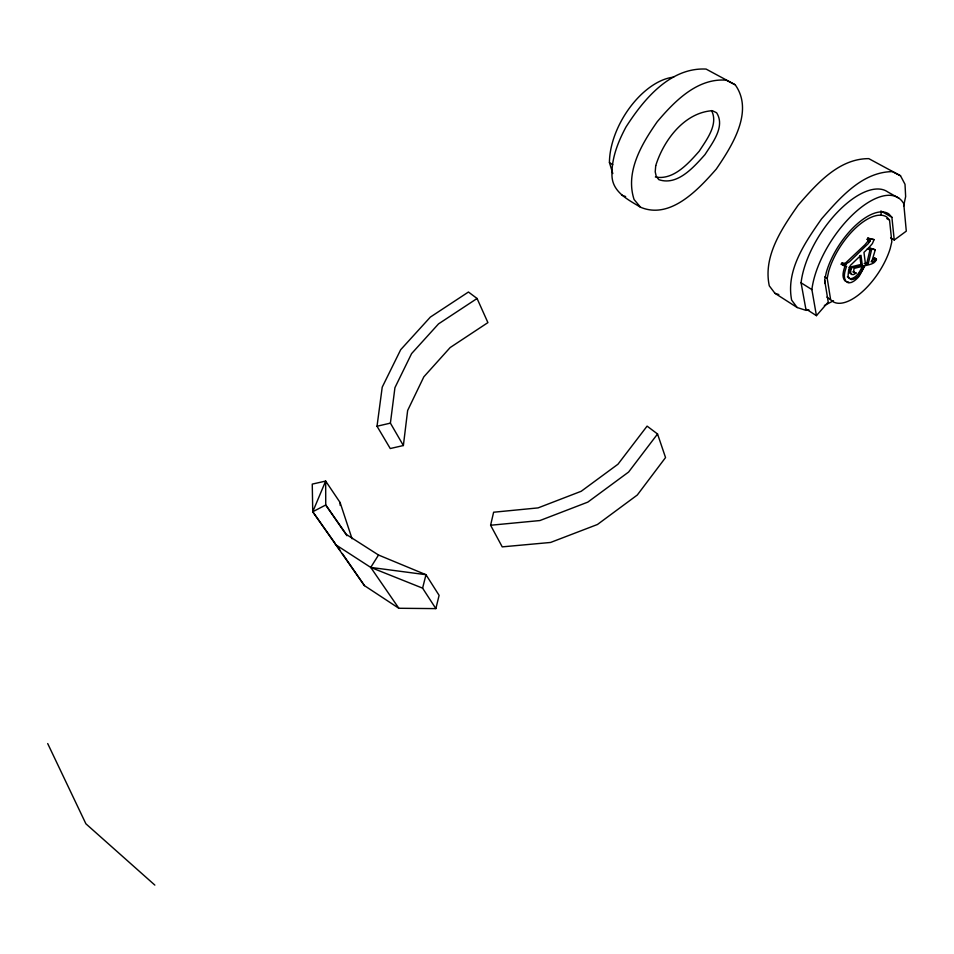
<?xml version="1.0" encoding="UTF-8"?>
<svg xmlns="http://www.w3.org/2000/svg" width="954" height="954" viewBox="0 0 954 954"><rect width="100%" height="100%" fill="white"/><g stroke="black" fill="none" stroke-linecap="round" stroke-linejoin="round"><path stroke-width="1.43" d="M875.021 258.939L874.723 258.057L874.043 258.415L871.121 261.754M876.082 258.868L872.481 262.565L872.111 260.43L875.295 249.769L868.486 248.052L872.361 243.628L874.091 239.621L867.866 238.071L867.174 239.347L868.486 240.515L864.896 244.82L845.554 263.006L843.849 263.578L842.132 262.899L841.225 264.163L844.433 265.999L846.639 266.154C844.982 271.091 842.43 277.829 846.747 282.134L848.786 282.885L851.242 282.479A15.562 7.095 -56.5 0 0 859.16 276.255L864.896 265.749C868.939 264.592 875.188 264.151 876.428 259.238L874.723 258.057M403.375 445.53L407.644 410.482L423.838 376.83L450.157 347.554L487.911 322.607L477.072 298.495L468.45 292.019L430.361 317.086L400.692 349.701L382.22 387.169L377.021 426.235L390.246 448.535L403.375 445.53L390.401 423.135L394.932 387.682L411.591 353.6L438.53 323.883L477.072 298.495M849.549 268.36L850.908 269.195L850.634 272.784L851.66 274.525L853.711 274.549L855.821 273.106L852.84 271.878M842.132 262.899L845.22 264.401L849.561 261.67L868.331 243.544L869.953 240.766L867.174 239.347M830.576 299.377L827.213 278.353L828.656 271.473A49.417 22.538 -56.7 0 1 855.643 227.994A49.417 22.538 -56.7 0 1 886.826 217.083L889.533 220.028L891.823 241.815L890.201 248.589A49.334 22.467 -56.7 0 1 863.883 290.314A49.334 22.467 -56.7 0 1 833.486 301.953L826.939 297.099M903.617 206.147L905.644 196.56L905.012 184.301L900.516 175.763L868.796 158.638C838.673 158.555 816.505 184.17 798.212 205.074C782.006 228.268 762.902 256.125 769.294 285.842L774.958 293.307L797.162 307.522L806.047 310.372L808.944 309.931M490.594 525.249L493.623 512.226L538.08 507.898L581.213 491.274L617.977 464.216L647.086 426.128L657.544 433.987L665.546 457.562L637.296 495.019L597.442 524.497L550.565 542.456L502.233 546.869L490.594 525.249L539.904 520.55L587.807 502.126L628.591 472.063L657.544 433.987M864.145 263.662L866.864 262.994L870.096 249.376L867.365 248.624M871.467 250.186L867.377 249.077L863.954 252.357L865.505 264.473L868.223 263.817L871.467 250.186L870.096 249.376M435.859 608.616L439.102 595.368L425.985 574.702L378.523 555.025L346.362 534.455L325.743 505L325.66 481.078L312.256 484.107L312.745 511.761L364.452 585.637L398.844 608.27L435.859 608.616L422.598 588.153L370.736 567.415L335.307 544.472M422.598 588.153L425.985 574.702L370.736 567.415L378.523 555.025M855.523 273.488L854.176 271.878M335.152 543.446L312.745 511.761L325.66 481.078L340.089 502.496L352.026 538.724M862.333 266.226C860.043 271.508 856.525 278.091 850.193 278.842L847.367 276.851M861.689 269.219L863.072 265.999M868.557 240.158L869.249 238.882L874.091 239.621M842.597 264.997L843.503 263.733M858.481 274.502L859.828 272.629M816.433 315.655L828.227 302.096L824.661 280.226L826.295 272.427A53.102 24.22 -56.7 0 1 855.321 225.645A53.102 24.22 -56.7 0 1 888.854 213.958L891.895 217.297L894.244 240.026L906.3 231.142L903.748 203.679A71.502 32.615 -56.7 0 0 853.568 213.851A71.502 32.615 -56.7 0 0 811.89 289.599L816.433 315.655L805.82 308.881L801.074 282.813A71.133 32.889 -56.8 0 1 837.302 212.325A71.133 32.889 -56.8 0 1 887.816 191.992L899.002 198.265M833.51 300.748L824.363 305.518M312.745 511.761L325.743 505L346.934 535.719M850.908 269.195L848.678 269.743L848.082 275.587L848.726 277.686L851.552 279.665C858.314 278.795 861.808 271.568 864.169 265.927L854.092 268.408L853.603 271.687L854.2 272.701L855.905 272.772M849.048 267.358L860.937 264.449L862.309 265.26L860.985 255.219L850.455 265.355L849.096 268.515L862.309 265.26M377.021 426.235L390.401 423.135M847.438 282.062L848.619 282.002M868.474 247.587L875.295 249.769M851.242 273.953L849.62 273.023L849.251 270.411M774.958 293.307L778.822 294.571M640.539 207.233C670.459 219.861 698.459 189.345 716.287 169.073C731.825 146.272 754.232 111.463 735.2 84.775L706.103 69.082C670.161 67.197 643.58 99.514 625.955 127.049C617.93 142.086 611.407 158.447 611.967 175.774C612.528 192.279 628.281 199.744 640.539 207.233L634.076 199.505C625.061 171.792 641.803 143.768 657.234 121.73C674.478 101.386 697.279 77.87 726.244 80.172L735.2 84.775M621.531 195.045L625.645 196.572M655.362 177.003C673.429 180.461 688.335 163.48 699.21 151.221C706.437 139.904 718.732 124.378 711.529 110.557M900.516 175.763L892.36 171.613C862.082 171.947 840.033 197.872 821.561 218.871C805.212 242.268 785.762 270.077 791.641 300.105L797.162 307.522M841.225 264.163L845.268 265.319C843.622 270.268 841.082 277.006 845.387 281.299M891.895 217.297L880.84 210.977L881.305 215.246M886.767 218.549L888.83 219.742M890.619 237.928L894.244 240.026M867.866 238.071L869.249 238.882M868.569 239.955L869.953 240.766M868.486 240.515L869.857 241.326M868.116 241.255L869.499 242.066M875.068 258.427L876.428 259.238M874.043 258.415L876.38 259.75M871.896 261.336L873.256 262.147M866.864 262.994L868.223 263.817M844.672 263.423L846.043 264.258M854.462 272.284L855.821 273.106M824.745 276.839L827.213 278.353M673.679 77.167A64.693 36.908 -59 0 0 609.439 162.585L612.79 164.684M801.074 282.813L811.89 289.599M154.846 885.097L85.896 823.803L47.7 743.571M336.75 545.7L339.934 550.196M342.319 553.57L364.452 585.637M370.736 567.415L398.844 608.27M609.439 162.585L612.802 173.545M824.745 280.416L825.282 283.72M859.804 255.839L860.937 264.449M340.089 502.496L340.22 505.417M655.72 165.698L655.219 171.851L656.257 176.395L658.832 179.65C677.435 186.102 693.785 167.069 704.958 154.631C712.292 143.1 725.505 126.536 716.597 112.751L712.328 110.7C684.185 112.596 663.531 140.488 655.72 165.698"/></g></svg>
